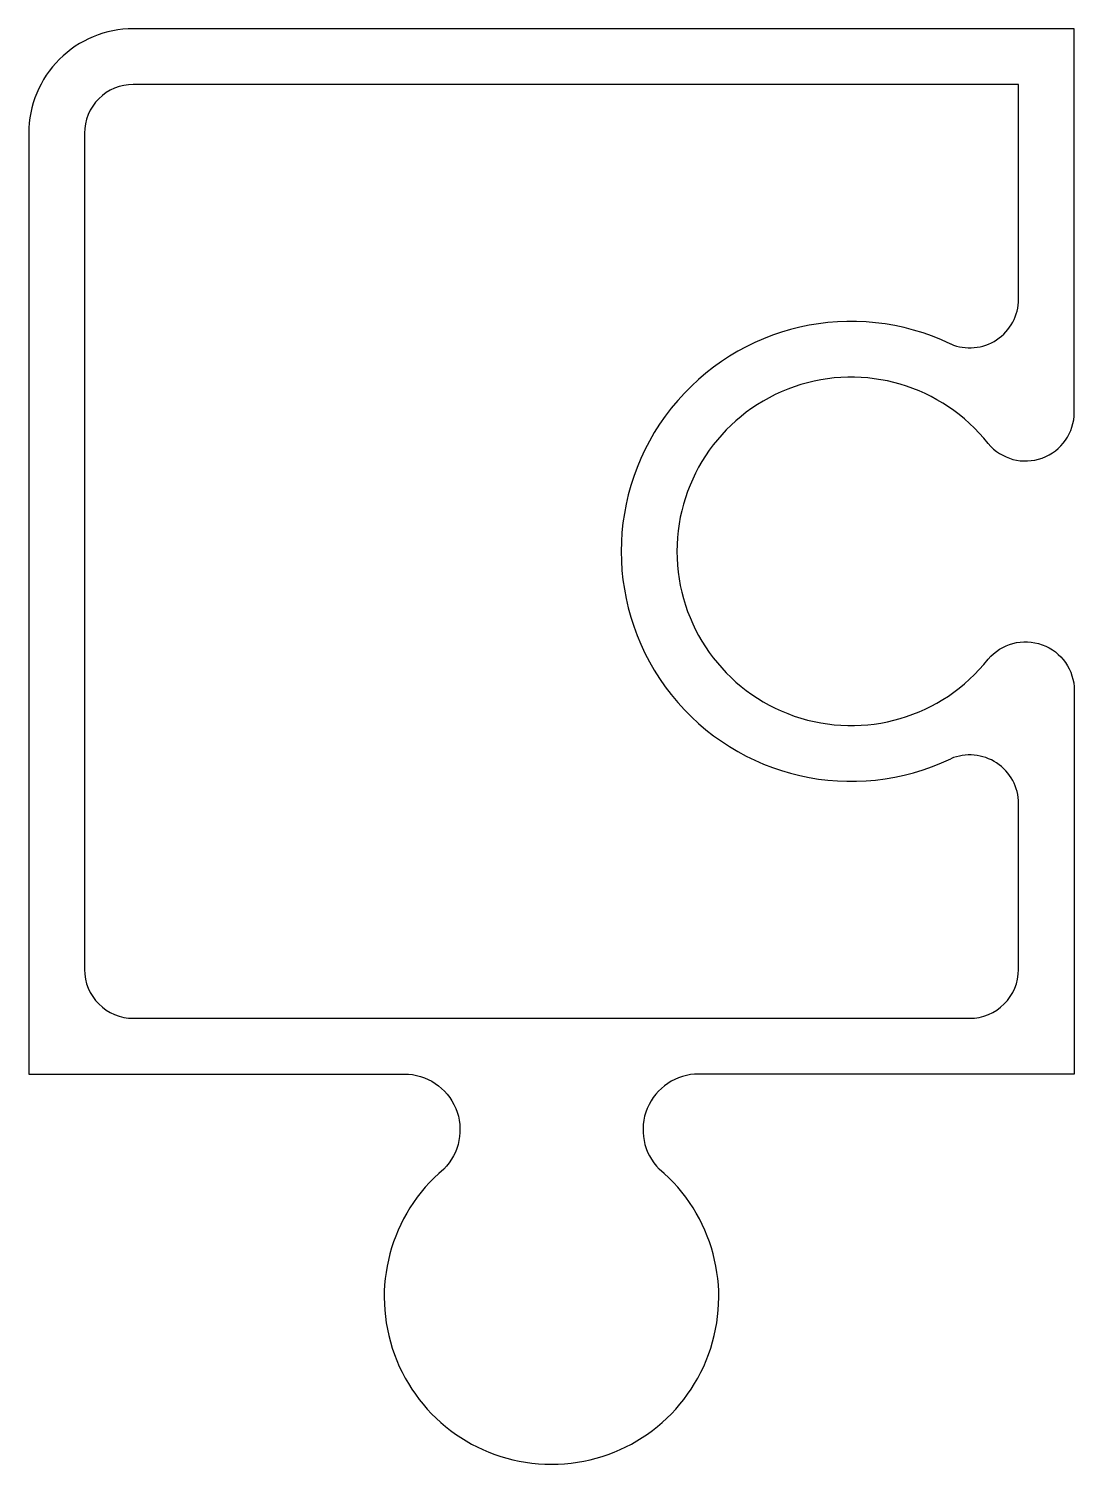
# Model space of a CAD drawing. Header units: millimetres. Extents: x 3250 to 3400, y 1294 to 1500.
import ezdxf

# ---------------------------------------------------------------- set-up
doc = ezdxf.new("R2010")
doc.units = ezdxf.units.MM

msp = doc.modelspace()

# ---------------------------------------------------------------- linework, layer by layer
for points in [[(3387.65, 1440.46, 0.699377), (3400, 1444.97), (3400, 1500), (3265, 1500, 0.414214), (3250, 1485), (3250, 1350), (3303.87, 1350, -0.666977), (3309.55, 1336.36)], [(3382.27, 1454.76, 0.537157), (3392, 1461.2), (3392, 1492), (3265, 1492, 0.414214), (3258, 1485), (3258, 1365)], [(3387.65, 1409.54, -0.699377), (3400, 1405.03), (3400, 1350), (3346.13, 1350, 0.666977), (3340.45, 1336.36)], [(3258, 1365, 0.414214), (3265, 1358), (3385, 1358, 0.414214), (3392, 1365), (3392, 1388.8, 0.537157), (3382.27, 1395.24)]]:
    msp.add_lwpolyline(points, format="xyb")
for centre, radius, start, end in [((3368, 1425), 33, 64.3821, 295.6179), ((3368, 1425), 25, 38.1951, 321.8049), ((3325, 1318), 24, 130.0857, 49.9143)]:
    msp.add_arc(centre, radius, start, end)

doc.saveas('drawing.dxf')
